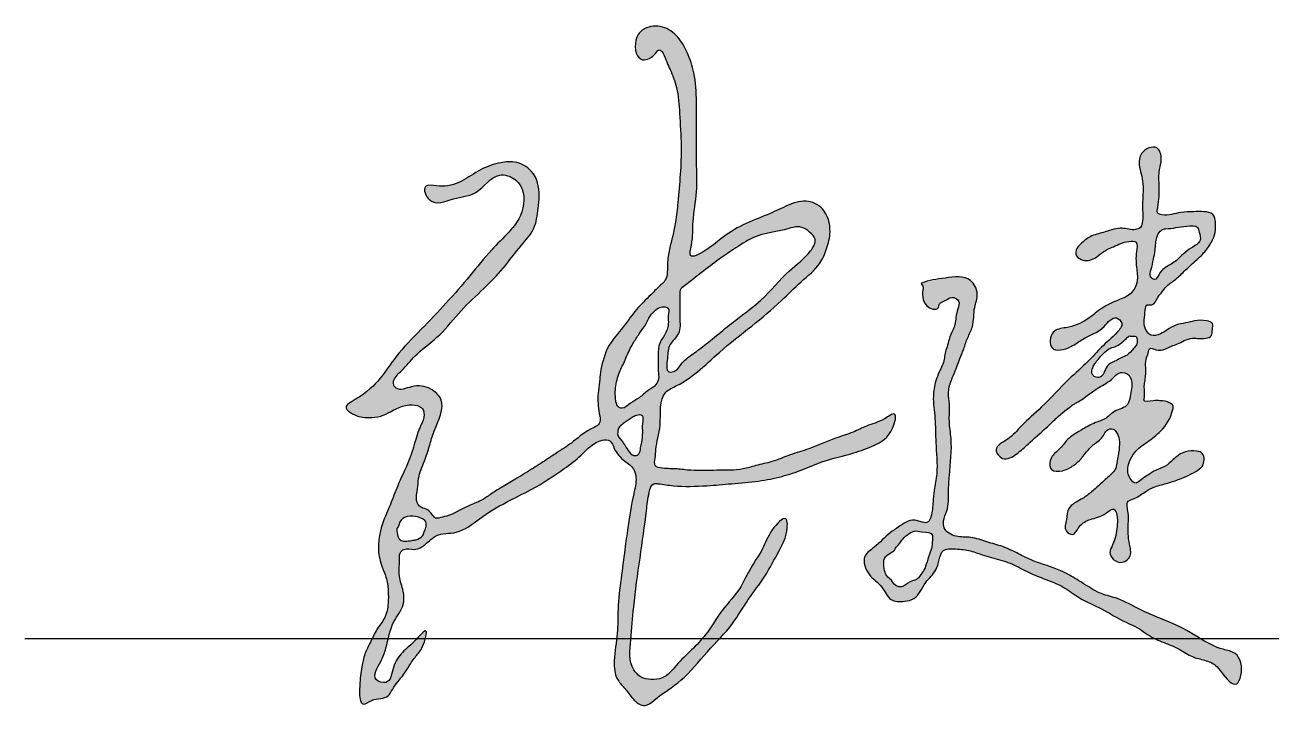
# Model space of a CAD drawing. Extents: x 30064 to 135164, y 17999 to 492668.
# Drawn here: x 53756 to 55513, y 405457 to 406422 of the extents above; entities that cross this region are included whole.
import ezdxf

# ---------------------------------------------------------------- set-up
doc = ezdxf.new("R2010")
doc.units = 0
doc.header["$LTSCALE"] = 1000
doc.header["$MEASUREMENT"] = 0
doc.layers.add('文字和字符', color=7, linetype='Continuous')

msp = doc.modelspace()

# ---------------------------------------------------------------- hatches: boundary and pattern name
at = {"layer": '文字和字符'}
h = msp.add_hatch(color=6, dxfattribs=at)
edge = h.paths.add_edge_path()
edge.add_spline(control_points=[(54336.4, 406195.4), (54336.7, 406195.4), (54374, 406197.1), (54393.2, 406217.6), (54421.2, 406227.6), (54448, 406231.3), (54476.3, 406216.8), (54483, 406187.1), (54479.3, 406159.9), (54476.4, 406133.7), (54453, 406108.6), (54431.7, 406079.1), (54402.5, 406048.7), (54369.8, 406020.3), (54343.9, 405984), (54311.2, 405962.6), (54293.2, 405939.4), (54279.8, 405927.9), (54274.1, 405917), (54282.3, 405904.1), (54303.9, 405915.2), (54326.9, 405912.2), (54352.9, 405888.4), (54334.4, 405856.4), (54326.9, 405828.3), (54319.6, 405805.9), (54310.5, 405786.3), (54310.5, 405767), (54306.2, 405752.8), (54313.6, 405740.4), (54324.7, 405739.5), (54329.8, 405732.3), (54335.4, 405724.5), (54345.8, 405728.6), (54356.3, 405730.3), (54368.5, 405736.9), (54382.3, 405744.6), (54398.9, 405749.9), (54413.2, 405760.7), (54429.2, 405770.4), (54448.7, 405782), (54469.9, 405794.6), (54489.5, 405807.3), (54507.9, 405820), (54529.9, 405833.4), (54546.5, 405849.8), (54570, 405859), (54565.5, 405875), (54564.3, 405888), (54563.9, 405903.3), (54566.7, 405917.8), (54567.5, 405933.4), (54571.5, 405949.3), (54579.1, 405972.8), (54599.7, 405994.1), (54617.4, 406021.2), (54636.1, 406038.7), (54649.4, 406052.4), (54663.4, 406064.3), (54661.3, 406085.1), (54666, 406111.9), (54674.1, 406140.3), (54678.5, 406189.1), (54683.3, 406240.2), (54679.3, 406294.5), (54677.6, 406330.9), (54667.9, 406355.8), (54660.4, 406371.3), (54652.6, 406393.7), (54641.9, 406376), (54617.7, 406367.4), (54613.8, 406402.9), (54631.3, 406420.7), (54656.6, 406422.5), (54678.2, 406406.3), (54691.4, 406382.3), (54701.9, 406351.6), (54703.3, 406321.2), (54703.1, 406292.4), (54703.3, 406264.1), (54702.7, 406228), (54705, 406187.1), (54696.7, 406146.6), (54699, 406120.6), (54690.4, 406090.4), (54720.8, 406105.7), (54737.8, 406122.3), (54769, 406141.5), (54800.7, 406153.1), (54828.9, 406166.9), (54856.3, 406177.8), (54886.3, 406163.8), (54894, 406133.3), (54887.5, 406107.1), (54876.3, 406080.7), (54849.7, 406060.2), (54819.6, 406029), (54780.4, 405996.5), (54739.3, 405964.9), (54706.7, 405933.4), (54681.3, 405915.7), (54648.4, 405901.2), (54655.8, 405860), (54645.6, 405830.4), (54645.7, 405812.1), (54642.4, 405798.6), (54659.5, 405795.9), (54675, 405796.4), (54701, 405792.6), (54731.9, 405794.7), (54763.2, 405793.2), (54788.3, 405801.4), (54811.1, 405805.6), (54835, 405816.5), (54866, 405824.5), (54894.5, 405838.7), (54922.5, 405846.2), (54945.2, 405858.4), (54963.1, 405862), (54987.9, 405880.2), (54978.7, 405842.3), (54956, 405829.1), (54920.2, 405816.2), (54885.6, 405809.2), (54853.2, 405794.3), (54823, 405784.6), (54789.4, 405777.9), (54753.8, 405775.2), (54714, 405771.5), (54678.4, 405770.5), (54654.7, 405774.3), (54639.7, 405776.2), (54634.9, 405757.3), (54629.4, 405703.7), (54616.5, 405630.1), (54611, 405557), (54606.9, 405519.4), (54624.4, 405500.6), (54639.6, 405498.2), (54659.5, 405499.7), (54681.7, 405528.8), (54714.6, 405555), (54738, 405597.6), (54764.4, 405623.5), (54778, 405655.7), (54797.5, 405681.7), (54804.9, 405706.4), (54832.7, 405736.1), (54831, 405699.7), (54817.5, 405677.5), (54800.8, 405643.5), (54775.3, 405612.4), (54753.2, 405573), (54717.5, 405538.5), (54684.7, 405496.5), (54652.5, 405477.7), (54629.5, 405457.5), (54612.3, 405471.1), (54603.6, 405485.4), (54588.2, 405500.2), (54585.8, 405529.6), (54592.8, 405562.1), (54591.8, 405601.3), (54596.6, 405640.6), (54602, 405678.8), (54606.8, 405718.7), (54612.5, 405752.4), (54619.4, 405779.6), (54615.5, 405797.8), (54599.6, 405807.6), (54588, 405820.3), (54583, 405837.2), (54560, 405837), (54542.8, 405815.4), (54510.2, 405791.5), (54475.3, 405768.4), (54433.3, 405748.7), (54398.8, 405728.2), (54369.1, 405703), (54337.3, 405706.1), (54322.2, 405689.5), (54306.8, 405679.7), (54292.3, 405685.4), (54283.6, 405676.5), (54285, 405662.5), (54282.3, 405644.3), (54290.5, 405624.6), (54291.7, 405601), (54271.9, 405578.5), (54267.6, 405548.2), (54258.8, 405523.5), (54242.5, 405499.1), (54271.8, 405490.1), (54274.1, 405518.2), (54288.7, 405538.9), (54304.5, 405550.1), (54326.4, 405576.8), (54318.6, 405543.7), (54307.5, 405532.2), (54298.3, 405518.6), (54291.1, 405506), (54282.1, 405495.9), (54274.8, 405486), (54267.3, 405469.8), (54248.8, 405473.9), (54227.8, 405456.9), (54227.8, 405494), (54230.7, 405513), (54234.8, 405535.1), (54243.9, 405551.8), (54251.4, 405569.6), (54265.2, 405585.3), (54269, 405605.2), (54268.8, 405624.7), (54266.6, 405642.2), (54258.2, 405660), (54252.5, 405685), (54258.4, 405717.1), (54272.4, 405746.9), (54284.1, 405779.2), (54299.5, 405808.6), (54306.4, 405835.8), (54312.8, 405854.7), (54319.5, 405866.7), (54319.2, 405882.1), (54297.7, 405889.9), (54277.7, 405880), (54257.8, 405869), (54238.6, 405867.7), (54222.4, 405869.8), (54202.6, 405883.7), (54251.3, 405907.6), (54269.9, 405947.3), (54327.4, 406005.2), (54372.8, 406053.6), (54410.8, 406102.4), (54436.2, 406126.9), (54457.8, 406152.6), (54463.6, 406184.3), (54447.2, 406207.2), (54417.2, 406216.4), (54396.7, 406181.1), (54360.5, 406179.6), (54330, 406163.1), (54311.3, 406198.9), (54336.2, 406195.5), (54336.4, 406195.4)], knot_values=[0, 0, 0, 0, 29.830329, 58.917813, 87.403057, 108.106156, 133.178165, 167.21185, 183.493575, 210.674955, 237.313626, 275.867732, 312.375317, 353.761043, 395.875537, 434.582879, 460.669761, 476.274997, 484.417806, 491.620343, 511.676156, 536.924503, 555.692553, 598.362356, 618.348177, 639.189191, 663.45492, 677.063063, 692.317653, 702.959274, 711.943659, 720.14469, 726.927846, 735.80548, 746.57076, 757.657127, 773.391329, 790.76732, 805.441898, 822.594095, 842.866694, 868.323001, 891.127033, 907.573393, 930.634575, 961.258613, 976.688727, 988.002723, 1001.170801, 1014.557807, 1029.617846, 1042.133039, 1057.768168, 1075.005198, 1109.99381, 1138.042246, 1164.89526, 1180.29965, 1191.874738, 1213.241442, 1232.349281, 1268.725268, 1294.322921, 1368.395782, 1410.724556, 1445.044845, 1469.944393, 1480.867815, 1499.328512, 1508.741629, 1526.286567, 1555.649157, 1570.573337, 1593.98259, 1617.984445, 1641.382666, 1669.439815, 1707.291974, 1725.035697, 1749.43332, 1786.029801, 1824.844218, 1863.911625, 1895.042411, 1908.396405, 1926.997455, 1954.733646, 1988.605585, 2022.407336, 2049.221687, 2076.673409, 2100.00089, 2131.565175, 2154.184674, 2175.023051, 2209.537897, 2244.846276, 2295.987218, 2350.394106, 2388.904508, 2420.906973, 2437.842954, 2481.538585, 2513.67034, 2525.068719, 2534.685067, 2544.923321, 2563.314623, 2581.768155, 2615.884833, 2650.046285, 2667.232328, 2688.872495, 2714.057646, 2739.784309, 2777.467879, 2801.534699, 2820.718126, 2846.219989, 2860.698517, 2879.243585, 2912.659008, 2940.608915, 2982.423161, 3010.685784, 3039.178412, 3070.401495, 3105.567192, 3138.040416, 3181.77967, 3202.070017, 3207.318711, 3220.228211, 3244.089956, 3371.102495, 3414.225609, 3453.462193, 3467.26996, 3480.300078, 3495.079726, 3519.973063, 3575.220664, 3613.131208, 3652.775903, 3675.917744, 3710.071084, 3737.577823, 3760.456026, 3779.026476, 3804.406012, 3842.427404, 3879.53793, 3916.903526, 3966.451123, 4017.131972, 4061.072175, 4074.638395, 4092.565028, 4109.947309, 4123.823044, 4149.665691, 4185.989873, 4217.238435, 4257.446297, 4295.790415, 4324.39685, 4369.00823, 4390.680082, 4401.809145, 4417.703641, 4439.204356, 4450.588858, 4460.404255, 4494.065203, 4522.530802, 4573.458554, 4609.521342, 4650.912748, 4685.917862, 4712.736046, 4730.120946, 4746.286022, 4759.95949, 4766.863435, 4776.672561, 4797.16942, 4817.291784, 4834.860476, 4859.323634, 4896.066848, 4914.918931, 4939.065769, 4952.349318, 4974.17708, 4996.946, 5022.500289, 5038.394722, 5059.260572, 5074.696393, 5090.132213, 5102.860644, 5115.363234, 5127.279907, 5137.839505, 5160.110254, 5171.91017, 5195.838718, 5221.384366, 5238.430758, 5255.298426, 5274.238989, 5291.838335, 5311.960699, 5328.55338, 5346.364767, 5359.960569, 5382.934513, 5416.477261, 5448.016954, 5474.30002, 5511.880375, 5539.40652, 5552.058861, 5566.94274, 5578.03298, 5588.729847, 5622.382906, 5636.081831, 5651.985781, 5673.57334, 5685.092373, 5703.046221, 5778.830378, 5827.289368, 5921.873186, 5965.463367, 5998.231583, 6019.778213, 6058.791881, 6074.951846, 6095.085564, 6133.666904, 6164.015928, 6195.290173, 6213.346315, 6227.672688, 6227.672688, 6227.672688, 6227.672688], degree=3, periodic=0)
edge = h.paths.add_edge_path(flags=16)
edge.add_spline(control_points=[(54649.3, 406022.9), (54649.1, 406022.8), (54636, 406011.8), (54632.3, 405999.6), (54622.9, 405987.8), (54615.9, 405976.4), (54607.9, 405963.1), (54602.2, 405947.6), (54594.2, 405932.5), (54590.4, 405918.9), (54588.5, 405908.2), (54588.6, 405898.7), (54589.3, 405890.6), (54591.6, 405883.3), (54601.1, 405880.1), (54610, 405889.6), (54623.3, 405895.9), (54633.8, 405906.7), (54645.9, 405912.8), (54650.8, 405923.6), (54648.5, 405936.1), (54649.8, 405952.1), (54648.5, 405970.6), (54658.7, 405985), (54664.7, 405999), (54662.5, 406011.3), (54665.7, 406023.4), (54656.9, 406025.5), (54649.4, 406022.9), (54649.3, 406022.9)], knot_values=[0, 0, 0, 0, 15.16178, 26.885115, 40.319645, 54.966413, 64.568744, 83.231373, 100.644648, 111.873825, 122.261764, 130.597594, 138.137919, 145.255344, 149.904189, 163.057972, 176.277051, 191.533217, 204.002706, 212.709306, 222.244258, 238.518955, 257.638434, 271.136509, 286.704711, 297.422187, 307.353728, 313.519692, 320.456367, 320.456367, 320.456367, 320.456367], degree=3, periodic=0)
edge = h.paths.add_edge_path(flags=16)
edge.add_spline(control_points=[(54682.4, 406051.2), (54682.8, 406051.5), (54714.9, 406076.5), (54736.7, 406093.1), (54763.2, 406110.9), (54791.4, 406128.5), (54822.6, 406130.6), (54848.7, 406140.8), (54862.6, 406130.4), (54874.2, 406119.3), (54859.7, 406094.7), (54829.2, 406074), (54799.7, 406035.7), (54764.1, 406010.7), (54737.6, 405989.2), (54716.2, 405971.4), (54697.4, 405957.3), (54682.3, 405946.8), (54676.3, 405934.2), (54659, 405929.8), (54663.1, 405953.9), (54662.9, 405972), (54681.7, 405986.5), (54679.4, 406006.6), (54679.6, 406023.5), (54680.3, 406035.8), (54678.8, 406044.3), (54682.4, 406051.1), (54682.4, 406051.2)], knot_values=[0, 0, 0, 0, 36.430419, 65.187197, 91.419752, 121.899033, 155.898168, 179.129599, 191.187594, 202.563458, 218.937757, 256.902618, 310.337733, 348.658026, 377.380118, 405.122206, 425.745844, 443.117225, 454.890005, 463.601594, 481.231921, 499.962837, 517.902498, 538.606138, 551.160941, 565.957672, 570.889886, 577.866804, 577.866804, 577.866804, 577.866804], degree=3, periodic=0)
edge = h.paths.add_edge_path(flags=16)
edge.add_spline(control_points=[(54592.2, 405848.6), (54592.2, 405848.7), (54601, 405863.1), (54610.7, 405866.9), (54618.5, 405872.1), (54630.3, 405872.7), (54626.3, 405858.4), (54628, 405847.1), (54626.4, 405835.2), (54624, 405825.5), (54623.6, 405817.5), (54617.5, 405814), (54610.2, 405816.2), (54606, 405823.8), (54601.2, 405830.6), (54596.8, 405837.9), (54591.3, 405841.1), (54592.2, 405848.5), (54592.2, 405848.6)], knot_values=[0, 0, 0, 0, 13.966431, 26.642221, 32.867363, 40.668687, 50.865474, 62.813241, 75.541774, 82.709236, 91.158043, 95.563358, 100.25464, 110.515602, 118.401257, 123.681007, 133.675528, 136.491121, 136.491121, 136.491121, 136.491121], degree=3, periodic=0)
edge = h.paths.add_edge_path(flags=16)
edge.add_spline(control_points=[(54284.1, 405718.1), (54284.1, 405718.3), (54292.4, 405732.5), (54305.1, 405729.1), (54314.7, 405726.8), (54321.7, 405722.9), (54322.8, 405714.6), (54319.4, 405708), (54317, 405699.5), (54308.9, 405695.9), (54298.5, 405694.6), (54284.3, 405691.8), (54281.2, 405704.9), (54279.7, 405711.7), (54284.1, 405718.1), (54284.1, 405718.1)], knot_values=[0, 0, 0, 0, 11.122688, 25.410392, 33.76565, 39.259742, 46.34399, 54.032835, 60.099225, 69.754386, 75.753906, 90.734986, 100.54138, 106.793197, 112.698594, 112.698594, 112.698594, 112.698594], degree=3, periodic=0)
h = msp.add_hatch(color=6, dxfattribs=at)
edge = h.paths.add_edge_path()
edge.add_spline(control_points=[(55242.1, 406110.3), (55242.3, 406110.5), (55261.1, 406127.9), (55280.7, 406129.4), (55301.9, 406138.8), (55318.5, 406131.5), (55330.9, 406136.3), (55333.2, 406151.1), (55331.1, 406170.9), (55334.5, 406193.5), (55330.5, 406211.9), (55326.7, 406225.8), (55328, 406244.4), (55354.3, 406255.8), (55360.6, 406232.9), (55354.9, 406217.4), (55355.6, 406199.5), (55355.9, 406181.2), (55354.5, 406168.1), (55351.7, 406156.3), (55367.3, 406151.9), (55382.7, 406158.8), (55403.3, 406158.7), (55417.9, 406159.5), (55433.7, 406157), (55435.5, 406142.1), (55435.2, 406129), (55429.2, 406114.4), (55418.4, 406099.5), (55404.1, 406087), (55390.4, 406074.3), (55378.8, 406062.4), (55366.3, 406055.1), (55359.7, 406045.3), (55352.4, 406038), (55348.7, 406025.2), (55336.8, 406029.4), (55335.7, 406011.9), (55332.1, 405999), (55343.1, 405981.6), (55357, 405985.8), (55367.7, 405992.6), (55379, 405999.8), (55392.8, 406001.5), (55406.9, 406005.6), (55419.2, 406006.2), (55432.8, 406002.1), (55430, 405992.4), (55431.1, 405983), (55417.7, 405978.2), (55405.1, 405981.8), (55391.3, 405977.5), (55382.2, 405972), (55371.5, 405969.1), (55362.1, 405963.5), (55351.9, 405962.9), (55341.8, 405968.2), (55340, 405957.2), (55336.1, 405949.7), (55336.8, 405938.7), (55336.9, 405930.7), (55336.1, 405922.5), (55334.4, 405915), (55334.9, 405907.7), (55334.6, 405901.6), (55335.2, 405897.1), (55332.3, 405889.5), (55347.4, 405892.7), (55357.9, 405892.1), (55368.1, 405891), (55376.1, 405885.9), (55373.3, 405869.1), (55361.5, 405850.5), (55339.3, 405834.1), (55321.8, 405822), (55311.6, 405803.9), (55309.6, 405786.4), (55322.6, 405773.2), (55331.2, 405781.7), (55340.1, 405787.6), (55351.1, 405795.1), (55365.1, 405798.8), (55376.5, 405810.7), (55390.7, 405821.4), (55405.2, 405821.6), (55419.2, 405819.3), (55420.7, 405802), (55405.3, 405790.4), (55388.2, 405782.5), (55367.5, 405775.6), (55351, 405771.7), (55334.8, 405763.7), (55324.6, 405754.4), (55307.5, 405750.8), (55313.4, 405733.2), (55311.3, 405714.3), (55312, 405694), (55318.2, 405673.4), (55304.2, 405661.2), (55290.7, 405666.8), (55284.3, 405678.4), (55293.1, 405693.4), (55296.4, 405710.6), (55297.1, 405726.3), (55293.2, 405744.6), (55276.6, 405728.4), (55260.1, 405726.1), (55242.7, 405717.9), (55236, 405699.9), (55220.3, 405709.3), (55225.8, 405724.6), (55226.2, 405743.6), (55245, 405751.6), (55259.2, 405762.2), (55271.7, 405773.7), (55283.8, 405784.6), (55295.2, 405794.5), (55296.5, 405808.9), (55299.5, 405821.9), (55300.1, 405836.3), (55296.7, 405846.4), (55290.8, 405853.9), (55280.5, 405851.5), (55276.7, 405839.5), (55264.2, 405831.9), (55254, 405821.6), (55246, 405810), (55234.8, 405799.9), (55221.1, 405792.4), (55199.7, 405791.6), (55201.7, 405814), (55216, 405823.2), (55226.5, 405839.6), (55245.5, 405850.5), (55263.2, 405861), (55281.3, 405866.3), (55292.9, 405879.6), (55311.8, 405882.4), (55315.4, 405901.8), (55318.5, 405915.6), (55313.6, 405930.2), (55299.4, 405934.5), (55288.2, 405920.2), (55266.6, 405909.7), (55250.1, 405895.6), (55228.4, 405883.1), (55213.6, 405870.3), (55192.8, 405850.3), (55173.4, 405834.1), (55156.3, 405817.1), (55136.3, 405804.9), (55119.4, 405826.3), (55146.1, 405838), (55162.6, 405859.8), (55195, 405886.2), (55223.1, 405919.3), (55253.6, 405944.8), (55274.8, 405969.2), (55291.9, 405983.2), (55306.7, 406000.4), (55291.7, 406014.6), (55275, 405989.3), (55251.2, 405982.5), (55231.3, 405966.6), (55199.2, 405957.9), (55202.4, 405992.8), (55229.5, 405995), (55252.3, 406004), (55272.6, 406022.1), (55293, 406033), (55314.4, 406039.3), (55326.4, 406057.7), (55323.7, 406080), (55322, 406097), (55326.7, 406117.9), (55307.1, 406117.1), (55293.3, 406110.2), (55276.3, 406103), (55264.2, 406091.2), (55248.6, 406088.3), (55234.3, 406097.4), (55242, 406110.2), (55242.1, 406110.3)], knot_values=[0, 0, 0, 0, 21.814226, 40.014518, 62.705103, 80.181203, 87.059593, 95.960741, 117.525979, 144.48919, 157.446323, 169.514731, 184.787555, 205.834293, 221.965238, 235.360358, 252.742704, 270.71375, 285.202589, 292.391017, 298.294038, 323.168932, 339.890762, 353.677583, 365.620364, 378.129251, 389.526685, 402.989381, 420.611403, 440.531037, 455.37129, 472.336878, 486.5792, 494.822314, 504.352288, 516.704907, 522.699181, 530.27695, 553.639261, 565.149337, 577.864888, 587.528817, 601.603428, 613.797645, 625.753182, 641.937729, 649.9788, 657.766267, 665.645468, 673.686615, 691.069983, 702.267642, 712.223711, 720.551303, 732.907569, 741.299569, 750.370401, 754.159277, 767.819998, 775.008381, 783.993926, 790.014194, 797.893351, 805.081778, 810.473088, 814.666318, 817.720913, 829.769177, 838.760629, 852.283854, 856.964277, 862.355586, 894.641394, 917.573479, 938.655869, 952.338385, 974.413595, 984.091028, 992.098792, 1002.565424, 1015.429981, 1028.359865, 1041.617731, 1060.692449, 1075.149999, 1081.330321, 1097.650211, 1107.252151, 1133.82575, 1149.932866, 1167.658992, 1180.945792, 1198.851742, 1207.212315, 1222.48382, 1236.906949, 1263.262694, 1278.557776, 1291.815576, 1304.435541, 1313.922398, 1324.654884, 1349.142625, 1361.020488, 1372.838601, 1385.371679, 1406.33795, 1423.525104, 1437.340436, 1446.079862, 1461.351368, 1476.168885, 1496.200813, 1510.803882, 1526.560496, 1542.662576, 1557.114579, 1565.766985, 1581.249459, 1594.824166, 1604.755407, 1610.756543, 1619.414177, 1627.419657, 1643.634371, 1658.03725, 1667.713087, 1682.728431, 1698.677316, 1713.209272, 1728.480822, 1743.495369, 1760.340716, 1781.062409, 1803.083586, 1817.90876, 1831.829559, 1851.204785, 1861.937228, 1882.369986, 1890.726834, 1902.273459, 1915.005119, 1936.427946, 1969.389218, 1974.338724, 2005.754245, 2023.168452, 2055.026844, 2074.268902, 2093.867831, 2107.78631, 2127.599717, 2153.412209, 2189.440129, 2240.453356, 2274.08225, 2299.89394, 2328.106323, 2341.387876, 2350.989816, 2370.530551, 2403.28468, 2421.19063, 2445.869309, 2466.302067, 2483.491087, 2513.600141, 2534.81948, 2557.988589, 2577.732832, 2594.915337, 2613.696208, 2636.660478, 2648.798069, 2658.352665, 2679.53953, 2695.582632, 2708.030864, 2726.091721, 2735.787779, 2747.159611, 2747.159611, 2747.159611, 2747.159611], degree=3, periodic=0)
edge = h.paths.add_edge_path(flags=16)
edge.add_spline(control_points=[(55312.2, 405982.9), (55312.1, 405982.9), (55303.2, 405974.3), (55297.1, 405968.9), (55285.3, 405966.7), (55277.3, 405959.4), (55270.5, 405951.6), (55265, 405945.2), (55261.5, 405938.1), (55259.6, 405929.8), (55265.7, 405925), (55273, 405924.2), (55278.7, 405931.8), (55280.8, 405940.6), (55288.2, 405945.9), (55295.4, 405948.5), (55302, 405953.2), (55312, 405956.3), (55317.9, 405964.4), (55324.3, 405970.8), (55325.3, 405977), (55323.3, 405984.3), (55317.9, 405983.2), (55312.2, 405983), (55312.2, 405982.9)], knot_values=[0, 0, 0, 0, 8.439041, 20.62857, 28.097042, 39.877603, 49.765051, 57.178901, 62.854461, 72.258155, 76.58164, 82.950578, 90.312624, 100.188639, 107.6845, 114.090351, 121.535477, 130.11106, 142.317774, 148.462757, 154.387511, 159.526625, 165.895648, 169.459976, 169.459976, 169.459976, 169.459976], degree=3, periodic=0)
edge = h.paths.add_edge_path(flags=16)
edge.add_spline(control_points=[(55357.3, 406131.4), (55357.2, 406131.3), (55351.1, 406122.3), (55350.9, 406114.1), (55350.2, 406103.4), (55347.5, 406090.8), (55344.9, 406078.9), (55341.7, 406068.2), (55350.9, 406059.4), (55356.1, 406074), (55366.4, 406081.9), (55379.4, 406088.4), (55389.6, 406100), (55400.9, 406108.2), (55416.2, 406116.2), (55412.3, 406128.4), (55409.9, 406140.2), (55387.6, 406138.2), (55372.2, 406134.3), (55360.4, 406134.7), (55357.3, 406131.4), (55357.3, 406131.4)], knot_values=[0, 0, 0, 0, 9.334311, 17.140719, 26.361451, 38.018579, 52.789195, 61.01517, 67.124154, 79.068588, 89.242621, 105.885881, 117.802758, 131.460083, 146.451071, 157.202444, 163.309657, 177.435607, 205.630785, 210.588468, 213.165382, 213.165382, 213.165382, 213.165382], degree=3, periodic=0)
h = msp.add_hatch(color=6, dxfattribs=at)
edge = h.paths.add_edge_path()
edge.add_spline(control_points=[(55020.5, 406058.2), (55020.8, 406058.3), (55058.3, 406067.2), (55087.9, 406069.9), (55102.4, 406043), (55093.1, 406021.4), (55095.3, 405999.3), (55085.2, 405981.2), (55080.5, 405965.8), (55073.3, 405948.5), (55068.1, 405933.1), (55060.7, 405917.4), (55057.5, 405903.4), (55060.9, 405884.4), (55058.6, 405863.2), (55064.7, 405829.7), (55060.3, 405796.5), (55058.1, 405762.6), (55059.3, 405740.1), (55050.5, 405724.5), (55052.1, 405708.5), (55069.6, 405698.4), (55091.1, 405701), (55112.5, 405692.1), (55135.7, 405687.1), (55156.8, 405676.2), (55183.4, 405663), (55208.7, 405656.6), (55232.6, 405644.5), (55251, 405632.7), (55272.7, 405618.9), (55301.3, 405613), (55327.8, 405597), (55362.7, 405582.7), (55392.1, 405570.3), (55419.3, 405552.5), (55439.7, 405541.8), (55469.3, 405536.6), (55474.7, 405511.6), (55463.7, 405483.6), (55445.5, 405506.3), (55435.2, 405520.5), (55419.3, 405526.5), (55401, 405530.1), (55385.4, 405541.3), (55366, 405549.7), (55343.8, 405557.5), (55326.4, 405572.4), (55300.9, 405582.2), (55276.4, 405599.1), (55245.1, 405611.1), (55220.7, 405630.8), (55194.5, 405640.3), (55168.5, 405650.5), (55145.9, 405664.3), (55123.5, 405669.3), (55104.1, 405675.2), (55086.5, 405681.8), (55068.9, 405683.1), (55049.3, 405683.5), (55045.3, 405666.9), (55041.3, 405650.2), (55023.5, 405635.8), (55015.7, 405612.4), (54994.9, 405608.5), (54974.4, 405608.3), (54965.6, 405632.5), (54944.7, 405644.2), (54934.9, 405672.5), (54958.1, 405687.5), (54971.6, 405703.2), (54991.1, 405715.5), (55007.6, 405729.1), (55029.2, 405715.6), (55035.7, 405733.3), (55036.8, 405747.4), (55038.2, 405768), (55044.4, 405795.5), (55039.9, 405830), (55040.7, 405866.5), (55035.5, 405895.5), (55039.5, 405917.6), (55045.8, 405934.7), (55052.9, 405947), (55053.2, 405959.6), (55057.2, 405968.5), (55059.1, 405980.1), (55064.1, 405990.1), (55068.3, 406000.4), (55068.7, 406010.8), (55071.6, 406021.1), (55075.7, 406033.7), (55062.3, 406040.1), (55054.5, 406032.8), (55045, 406030.6), (55044.6, 406017.8), (55027.2, 406024), (55022, 406035.7), (55021.7, 406046.3), (55023.3, 406053.1), (55020.4, 406058.2), (55020.5, 406058.2)], knot_values=[0, 0, 0, 0, 31.567408, 64.804615, 84.514899, 102.449572, 127.665217, 143.393176, 158.761139, 172.306084, 195.386314, 203.777391, 220.63047, 233.896682, 257.032253, 279.176201, 327.700844, 348.661996, 374.096735, 388.033075, 396.915328, 415.877792, 435.250381, 456.66983, 478.431065, 501.305126, 522.015154, 560.722472, 573.046245, 596.2976, 621.456877, 643.421109, 676.452722, 706.559804, 747.979879, 764.804525, 796.369237, 812.756663, 842.42195, 854.740888, 879.873646, 891.588111, 907.370515, 923.988969, 943.623296, 959.405623, 982.733778, 1008.381509, 1021.700495, 1058.208083, 1090.24983, 1114.093944, 1144.201026, 1166.925646, 1191.573171, 1217.002209, 1229.971469, 1248.063792, 1268.029249, 1281.440462, 1294.753802, 1308.690116, 1329.858381, 1355.865323, 1368.43417, 1386.209945, 1406.30905, 1430.06276, 1453.845898, 1470.989804, 1499.087867, 1512.54167, 1535.266273, 1553.042048, 1560.571233, 1580.172383, 1594.917168, 1617.197884, 1657.975453, 1689.943564, 1718.67234, 1738.776712, 1751.36341, 1769.195262, 1777.025624, 1785.794542, 1795.901638, 1809.568461, 1816.675984, 1826.397683, 1837.686133, 1847.881877, 1857.816128, 1868.115168, 1875.917125, 1881.585263, 1896.597226, 1905.82176, 1918.671785, 1923.218896, 1927.782629, 1927.782629, 1927.782629, 1927.782629], degree=3, periodic=0)
edge = h.paths.add_edge_path(flags=17)
edge.add_spline(control_points=[(54975.9, 405676.6), (54975.8, 405676.5), (54967.3, 405671), (54967.1, 405662.1), (54967.8, 405653.5), (54971.1, 405644), (54979, 405639.2), (54982.4, 405631.5), (54988.7, 405629.3), (54994.4, 405629.2), (54998.7, 405632.9), (55003.5, 405636.7), (55009.1, 405638.2), (55015.2, 405640.4), (55018.9, 405645.9), (55024, 405652.2), (55028, 405662.7), (55030.9, 405674.5), (55036.1, 405686.6), (55035.6, 405695.4), (55036.8, 405706.6), (55021.6, 405706.1), (55010.1, 405709.9), (55001.6, 405703.6), (54995.5, 405699), (54991.7, 405693.8), (54988.6, 405688.6), (54984.2, 405685.3), (54982.4, 405680.1), (54975.9, 405676.6), (54975.9, 405676.6)], knot_values=[0, 0, 0, 0, 9.663903, 14.696519, 25.589324, 33.287033, 41.448102, 50.312117, 54.669885, 59.317586, 65.471876, 69.610934, 76.339168, 81.250991, 86.994431, 94.228062, 103.814692, 117.550507, 128.275999, 139.362893, 142.658643, 157.109971, 167.517587, 177.222957, 183.783609, 188.977779, 195.04957, 200.641099, 203.083872, 211.139425, 211.139425, 211.139425, 211.139425], degree=3, periodic=0)

# ---------------------------------------------------------------- linework, layer by layer
msp.add_line((53756.2, 405556.7), (57356.2, 405556.7))
at = {"layer": '文字和字符', "color": 6}
for points, start_tangent, end_tangent in [([(54336.4, 406195.4), (54368.2, 406200.2), (54395.3, 406216.1), (54424, 406227.3), (54446.4, 406228.9), (54470.3, 406216.1), (54481.5, 406181.1), (54479.9, 406163.6), (54473.5, 406134.9), (54456.5, 406111.6), (54430.4, 406079.1), (54403.3, 406050.4), (54371.2, 406019.2), (54341.1, 405985.1), (54309.2, 405958), (54290.1, 405937.3), (54278.7, 405924.9), (54275.8, 405916.6), (54279.7, 405909.9), (54301.3, 405911.8), (54328.4, 405908.6), (54342.7, 405894.3), (54333.2, 405849.1), (54326.8, 405828.5), (54319.6, 405807.2), (54311.3, 405782.3), (54309.8, 405767.7), (54308.6, 405751.2), (54315, 405741.7), (54324.1, 405738.3), (54330.2, 405731.8), (54335.4, 405726.6), (54344.9, 405727.9), (54356.1, 405730.9), (54366.9, 405736.1), (54382, 405743.9), (54399.3, 405751.2), (54412.6, 405759.9), (54428.3, 405769.8), (54447.1, 405781), (54470.6, 405795.3), (54491.3, 405808.7), (54506.1, 405818.6), (54526.8, 405832.4), (54553.6, 405851.8), (54567, 405861.8), (54566.1, 405874), (54564.4, 405888.1), (54564.4, 405902.6), (54566.4, 405918.7), (54567.8, 405932.2), (54571.5, 405948.7), (54577.9, 405966.2), (54600.3, 405996.7), (54618.6, 406020.8), (54638.8, 406041.6), (54650.7, 406053.3), (54659.2, 406062.5), (54662.3, 406085.4), (54665.2, 406105.8), (54673.7, 406144.2), (54676.9, 406171.7), (54681.6, 406251.7), (54679.3, 406297.4), (54675, 406334.2), (54666, 406359.5), (54661.2, 406370.3), (54650.4, 406387.1), (54643.2, 406379.9), (54625.2, 406373.9), (54619.2, 406405.1), (54630, 406417.1), (54655.2, 406419.5), (54676.8, 406405.1), (54690, 406383.5), (54699.6, 406354.8), (54703.2, 406314), (54703.2, 406294.8), (54703.2, 406268.4), (54703.2, 406228.9), (54703.2, 406186.9), (54698.4, 406145), (54696, 406111.4), (54694.8, 406097), (54714, 406103), (54737.9, 406121), (54769.1, 406140.2), (54802.7, 406154.6), (54829.1, 406166.5), (54857.9, 406173.7), (54880.7, 406162.9), (54891.5, 406130.6), (54886.7, 406106.6), (54877.1, 406086.2), (54850.7, 406059.9), (54823.1, 406033.5), (54781.1, 405997.5), (54735.5, 405960.4), (54704.4, 405932.8), (54675.6, 405913.6), (54660, 405904), (54651.8, 405857.5), (54646, 405823.2), (54645, 405811), (54645, 405800.6), (54655.4, 405796.8), (54675.3, 405795.8), (54695.2, 405793.9), (54732, 405793.9), (54768.9, 405795.8), (54786.9, 405800.6), (54809.6, 405806.2), (54835.1, 405815.7), (54861.6, 405824.2), (54899.4, 405839.3), (54924, 405847.8), (54942.9, 405856.3), (54968.4, 405866.7), (54982.6, 405873.3), (54979.8, 405853.5), (54953.3, 405828.9), (54924.9, 405818.5), (54881.4, 405806.2), (54853.1, 405794.9), (54823.8, 405785.4), (54790.7, 405778.8), (54752.8, 405775), (54717.9, 405772.2), (54670.6, 405772.2), (54648.8, 405775), (54643.1, 405775), (54636.5, 405762.8), (54632.7, 405737.2), (54614.7, 405601.1), (54610.5, 405554.7), (54614.7, 405512.5), (54625.3, 405502), (54639, 405498.8), (54654.9, 405500.9), (54674.9, 405518.8), (54716.1, 405562.1), (54739.3, 405595.9), (54765.7, 405629.6), (54777.3, 405651.8), (54796.3, 405683.4), (54810.1, 405709.8), (54829.1, 405725.6), (54830.1, 405705.6), (54819.6, 405680.3), (54799.5, 405644.4), (54776.3, 405611.7), (54754.1, 405577.9), (54718.6, 405537.8), (54681.3, 405497.7), (54643.2, 405469.3), (54630.6, 405461.9), (54613.7, 405471.4), (54602.1, 405486.1), (54592.6, 405497.7), (54587.3, 405525.2), (54591.5, 405564.2), (54592.6, 405598), (54596.8, 405641.2), (54602.3, 405682.3), (54606.3, 405713), (54614.7, 405760.5), (54617.9, 405783.7), (54614.7, 405795.3), (54602.1, 405806.9), (54587.3, 405824.8), (54581, 405835.4), (54570.4, 405836.4), (54540.7, 405815.4), (54516.6, 405796.3), (54470.1, 405766.8), (54435.4, 405749), (54397.3, 405725.6), (54364.5, 405706.6), (54336, 405701.4), (54321.2, 405689.8), (54305.4, 405682.4), (54290.6, 405682.4), (54285.3, 405677.1), (54284.3, 405666.6), (54284.3, 405644.4), (54289.6, 405623.3), (54289.6, 405604.3), (54276.9, 405581.1), (54265.3, 405543.1), (54257.9, 405524.1), (54251.6, 405498.8), (54265.3, 405494.6), (54275.8, 405515.7), (54288.5, 405536.8), (54308.6, 405555.8), (54321.2, 405567.4), (54317, 405545.2), (54307.5, 405531.5), (54298, 405517.8), (54290.6, 405506.2), (54282.2, 405495.6), (54274.8, 405485.1), (54268.4, 405475.6), (54245.2, 405469.3), (54233.6, 405464), (54228.3, 405489.3), (54231.5, 405516.7), (54235.7, 405534.7), (54243.3, 405551.2), (54252.6, 405569.5), (54263.2, 405585.3), (54268.4, 405606.4), (54268.4, 405624.3), (54265.3, 405643.3), (54260, 405657.1), (54254.7, 405681.3), (54260, 405717.2), (54272.7, 405748.8), (54283.2, 405775.2), (54299.5, 405812.5), (54308.3, 405840.9), (54312.9, 405853.8), (54318.6, 405868.8), (54317, 405880.7), (54306.7, 405885.9), (54271.5, 405876.6), (54258.1, 405870.4), (54241, 405868.3), (54218.3, 405873.5), (54209, 405881.7), (54223.4, 405894.6), (54279.6, 405954.3), (54315, 405992.9), (54383.8, 406068.5), (54414.1, 406104.6), (54438.6, 406130.2), (54452.6, 406148.8), (54457.2, 406190.7), (54446.7, 406204.7), (54425.8, 406210.5), (54392, 406186.1), (54360.5, 406176.8), (54326.7, 406175.6), (54320.9, 406194.2), (54336.4, 406195.4)], (0.984905, -0.173097), (0.984905, -0.173097)), ([(55242.1, 406110.3), (55260.9, 406124.6), (55279.7, 406130.4), (55303.7, 406135.6), (55322.5, 406133.6), (55329.2, 406136.8), (55332.2, 406145.9), (55332.2, 406169.2), (55332.8, 406198.4), (55330.3, 406212.2), (55327.6, 406224.9), (55330.9, 406241.1), (55352.3, 406248.9), (55358.7, 406232.7), (55356.2, 406218.5), (55355.5, 406199.7), (55355.5, 406180.3), (55353.6, 406164.7), (55353.6, 406156.9), (55359.4, 406154.4), (55386.1, 406157.8), (55404.1, 406158.9), (55419, 406158.9), (55431.3, 406155), (55435.2, 406142.1), (55434.6, 406129.7), (55429.4, 406116.1), (55418.4, 406100.6), (55402.8, 406085.7), (55391.1, 406074.8), (55377.5, 406062.4), (55365.4, 406052.9), (55359.9, 406046), (55353.6, 406037.8), (55345.1, 406027.4), (55338.7, 406027.4), (55336.1, 406019.7), (55336.1, 405994.4), (55343.8, 405984.7), (55357.5, 405986.6), (55366.5, 405991.8), (55379.9, 405999), (55392.8, 406001.9), (55405.4, 406004.8), (55422.9, 406004.8), (55430.7, 406000.9), (55430.7, 405992.5), (55429.4, 405984.1), (55421.6, 405980.2), (55402.8, 405980.2), (55391.1, 405976.9), (55381.5, 405972.2), (55373, 405969.2), (55360.7, 405964), (55351.6, 405964), (55341.9, 405965.3), (55340.6, 405961.4), (55336.7, 405947.1), (55336.7, 405939.4), (55336.7, 405929.7), (55336.1, 405923.2), (55334.8, 405914.8), (55334.8, 405907), (55334.8, 405901.2), (55334.8, 405896.6), (55334.1, 405893.4), (55347.1, 405892.1), (55356.8, 405892.1), (55371.1, 405888.9), (55374.9, 405885.6), (55374.9, 405879.8), (55357.9, 405849.4), (55338.6, 405833.8), (55321.2, 405819.1), (55313.8, 405806.3), (55314.7, 405782.4), (55323, 405776), (55330.3, 405780.6), (55339.5, 405787.2), (55351.4, 405794.3), (55364.3, 405799.8), (55375.3, 405809), (55392.7, 405820), (55408.3, 405820.9), (55414.8, 405819.1), (55417.5, 405801.7), (55410.2, 405794.3), (55384.5, 405781.5), (55368, 405776), (55349.6, 405770.5), (55336.8, 405764.1), (55320.2, 405754), (55312, 405750.3), (55312, 405733.8), (55312, 405718.2), (55313.8, 405689.8), (55314.7, 405673.3), (55303.7, 405664.1), (55290.9, 405668.7), (55286.3, 405677.9), (55290, 405688.9), (55296.4, 405714.5), (55296.4, 405727.4), (55291.8, 405739.3), (55279.9, 405732.9), (55258.8, 405724.6), (55243.2, 405714.5), (55233.1, 405703.5), (55224.8, 405708.1), (55224.8, 405724.6), (55228.5, 405740.2), (55245.9, 405753.1), (55258.8, 405762.2), (55271.5, 405773.5), (55284.5, 405785.2), (55294.5, 405797.1), (55296.4, 405806.3), (55299.1, 405822.8), (55299.1, 405837.4), (55295.5, 405847.5), (55290.9, 405852.1), (55281.7, 405850.3), (55277.1, 405842.9), (55264.3, 405831), (55253.3, 405820), (55246.8, 405811.8), (55234.9, 405800.8), (55219.3, 405793.4), (55203.7, 405795.2), (55203.7, 405811.8), (55214.7, 405823.7), (55226.6, 405837.4), (55245, 405850.3), (55266.1, 405861.3), (55280.8, 405867.7), (55292.7, 405876.9), (55311.1, 405887), (55314.7, 405898), (55316.6, 405920), (55312.9, 405928.2), (55301, 405931.9), (55290, 405923.6), (55270.7, 405910.8), (55241.3, 405890.6), (55236.7, 405887.9), (55210.1, 405866.8), (55196.4, 405853.9), (55170.7, 405831), (55155.1, 405817.3), (55134.9, 405810.8), (55125.7, 405822.8), (55141.3, 405837.4), (55161.5, 405856.7), (55189.9, 405883.3), (55228.5, 405922.7), (55255.1, 405947.5), (55274.4, 405967.7), (55296.4, 405988.8), (55302.8, 406001.6), (55295.5, 406008.9), (55278, 405997), (55247.7, 405978.7), (55231.2, 405968.6), (55204.6, 405966.7), (55206.4, 405988.8), (55223.9, 405995.2), (55254.2, 406007.1), (55272.5, 406020.9), (55294.5, 406032.8), (55313.8, 406042), (55323.9, 406057.5), (55324, 406077.8), (55323.7, 406102.7), (55323.1, 406115.8), (55312.9, 406116.9), (55291.2, 406109.5), (55275.8, 406101.5), (55265, 406093.5), (55245.6, 406091.3), (55238.2, 406098.7), (55242.1, 406110.3)], (0.662995, 0.748624), (0.662995, 0.748624)), ([(54682.4, 406051.2), (54713.5, 406075.4), (54738.4, 406094), (54761.9, 406109.9), (54791, 406125.4), (54826.8, 406133.4), (54851.7, 406136.8), (54862.8, 406129.9), (54870.4, 406120.2), (54864.2, 406103.7), (54834.4, 406075.4), (54794.1, 406034), (54761.6, 406008.3), (54737.4, 405988.9), (54714.1, 405970), (54696.3, 405956.7), (54682.1, 405944.3), (54673.8, 405934.6), (54664.6, 405932.7), (54662.2, 405951.6), (54666.1, 405971.5), (54677.7, 405987), (54679.7, 406009.3), (54679.7, 406022.9), (54679.7, 406038.8), (54679.7, 406044.2), (54682.4, 406051.2)], (0.790786, 0.612093), (0.790786, 0.612093)), ([(55357.3, 406131.4), (55352.3, 406122.6), (55350.8, 406114.3), (55350, 406104.4), (55347.7, 406092), (55344.1, 406076.4), (55343.6, 406067.6), (55348.5, 406063.1), (55357, 406072.9), (55365, 406080.4), (55380.1, 406090.2), (55389.4, 406099.1), (55401.2, 406107.9), (55413.4, 406118.6), (55412.1, 406130.2), (55409.9, 406136.4), (55394.7, 406138.6), (55364.5, 406134.6), (55359.3, 406133.3), (55357.3, 406131.4)], (-0.774883, -0.632104), (-0.774883, -0.632104)), ([(55020.5, 406058.2), (55053.8, 406065.3), (55089.6, 406061.8), (55099.1, 406042.7), (55095.5, 406023.7), (55092.3, 405996.6), (55085.7, 405980.9), (55080.1, 405965.3), (55074.8, 405951.7), (55065.8, 405928.4), (55062.2, 405920), (55058.6, 405902.2), (55059.8, 405887.9), (55059.8, 405862.9), (55062.2, 405839.1), (55059.8, 405786.7), (55058.6, 405764), (55056.2, 405736.6), (55051.5, 405722.4), (55052.6, 405712.8), (55069.3, 405700.9), (55090.2, 405699.2), (55112.5, 405692.9), (55135, 405686.2), (55157.5, 405675.9), (55177.8, 405666.4), (55217.1, 405652.1), (55229, 405646.1), (55250.5, 405633), (55274.3, 405619.9), (55296.9, 405612.8), (55329.1, 405597.3), (55358.9, 405584.2), (55399.4, 405565.2), (55414.9, 405555.6), (55445.9, 405541.3), (55462.6, 405535.4), (55470.9, 405504.4), (55465, 405492.5), (55443.5, 405509.2), (55435.2, 405518.7), (55419.7, 405525.9), (55402.5, 405531), (55383.9, 405541.3), (55368.4, 405548.5), (55345.3, 405558.6), (55322, 405573.5), (55308.9, 405579.4), (55274.3, 405598.5), (55243.3, 405614), (55221.9, 405628.3), (55192.1, 405641.4), (55169.4, 405650.9), (55145.6, 405662.8), (55119.3, 405670.7), (55105.9, 405674.8), (55087.2, 405680.7), (55065.8, 405683.1), (55051.5, 405680.7), (55045.5, 405667.6), (55040.7, 405653.3), (55026.4, 405635.4), (55009.7, 405612.8), (54996.6, 405609.2), (54977.6, 405611.6), (54964.6, 405629), (54946.6, 405647.3), (54940.6, 405672.3), (54953.7, 405685.4), (54976.4, 405705.7), (54988.3, 405714), (55010.9, 405723.5), (55030, 405721.2), (55033.7, 405728.4), (55036.9, 405749.4), (55038.3, 405765.2), (55041.9, 405789), (55040.7, 405833.1), (55039.5, 405867.6), (55037.2, 405898.6), (55040.7, 405920), (55045.5, 405932.8), (55052.5, 405950.7), (55053.7, 405959.1), (55056.6, 405968.1), (55059.3, 405978.7), (55065, 405992.4), (55067.6, 405999.6), (55069, 406010), (55071.9, 406021.9), (55072.8, 406032.8), (55063.2, 406037.8), (55053.1, 406033.1), (55045.9, 406028.8), (55043.8, 406023), (55027.9, 406026.2), (55023, 406034.9), (55022.4, 406048.8), (55022.4, 406053.7), (55020.5, 406058.2)], (0.945021, 0.327011), (0.945021, 0.327011)), ([(54649.3, 406022.9), (54637.7, 406011.3), (54631.7, 406000.2), (54623.5, 405988.1), (54614.9, 405974.8), (54609.8, 405965.8), (54601.6, 405947.4), (54593.9, 405930.2), (54590.5, 405918.6), (54588.8, 405907.5), (54588.8, 405898.5), (54589.7, 405890.4), (54593.1, 405883.4), (54597.8, 405881.7), (54610.2, 405888.6), (54622.2, 405896.3), (54635.1, 405906.6), (54645.9, 405914.8), (54649.7, 405923.3), (54649.3, 405933.6), (54649.3, 405951.2), (54651, 405971.8), (54657.9, 405984.7), (54663.5, 406000.6), (54663.5, 406012.2), (54663, 406022.9), (54656.6, 406024.6), (54649.3, 406022.9)], (-0.840213, -0.542256), (-0.840213, -0.542256)), ([(55312.2, 405982.9), (55305.6, 405976.6), (55294.9, 405968.9), (55287.2, 405966.5), (55277, 405958.8), (55269.9, 405950.8), (55265, 405944.5), (55262.2, 405939), (55261.7, 405928.9), (55265.2, 405925.9), (55272.1, 405925.3), (55277.6, 405931.1), (55282.2, 405940.7), (55288.6, 405945.7), (55294.9, 405948.6), (55301.9, 405952.6), (55310.3, 405956.6), (55319.6, 405965.9), (55323.7, 405971.1), (55324.8, 405977.4), (55322.9, 405982.7), (55316, 405983.2), (55312.2, 405982.9)], (-0.672398, -0.74019), (-0.672398, -0.74019)), ([(54592.2, 405848.6), (54601.2, 405860.7), (54612.6, 405868.3), (54618.6, 405871.3), (54627, 405871), (54627.4, 405859.9), (54627.4, 405847), (54625.9, 405833.4), (54624.4, 405825.8), (54621.7, 405817), (54617.5, 405814.7), (54612.6, 405815.9), (54605.4, 405824.4), (54600.8, 405831.5), (54597.5, 405836.2), (54592, 405845.5), (54592.2, 405848.6)], (-0.111358, 0.99378), (-0.111358, 0.99378)), ([(54284.1, 405718.1), (54291.6, 405727.5), (54307, 405728.7), (54315.6, 405726), (54320.5, 405722.7), (54322, 405715.1), (54319.4, 405707.3), (54316.8, 405701.3), (54307.7, 405696), (54301.4, 405694.9), (54285.2, 405696), (54281.1, 405705.8), (54281.1, 405712.5), (54284.1, 405718.1)], (0.091716, 0.995785), (0.091716, 0.995785)), ([(54975.9, 405676.6), (54968.2, 405669.5), (54967.2, 405664.1), (54968.5, 405652.4), (54971.8, 405644.8), (54978.1, 405638.7), (54984.3, 405631.3), (54988.7, 405629.6), (54993.7, 405629.8), (54999.3, 405633.3), (55002.9, 405635.9), (55009.7, 405638.5), (55014.6, 405640.7), (55018.6, 405645.4), (55023.2, 405651.8), (55027.2, 405661.3), (55031.6, 405675.5), (55035.2, 405686.5), (55036, 405698.5), (55036, 405702), (55021.2, 405707.1), (55010, 405708.1), (55000.8, 405703), (54995.4, 405698.4), (54992, 405694), (54988.1, 405688.7), (54984, 405684.2), (54982.7, 405681.9), (54975.9, 405676.6)], (-0.840414, -0.541945), (-0.840414, -0.541945))]:
    msp.add_spline(points, degree=3, dxfattribs=dict(at, start_tangent=start_tangent, end_tangent=end_tangent))

doc.saveas('drawing.dxf')
